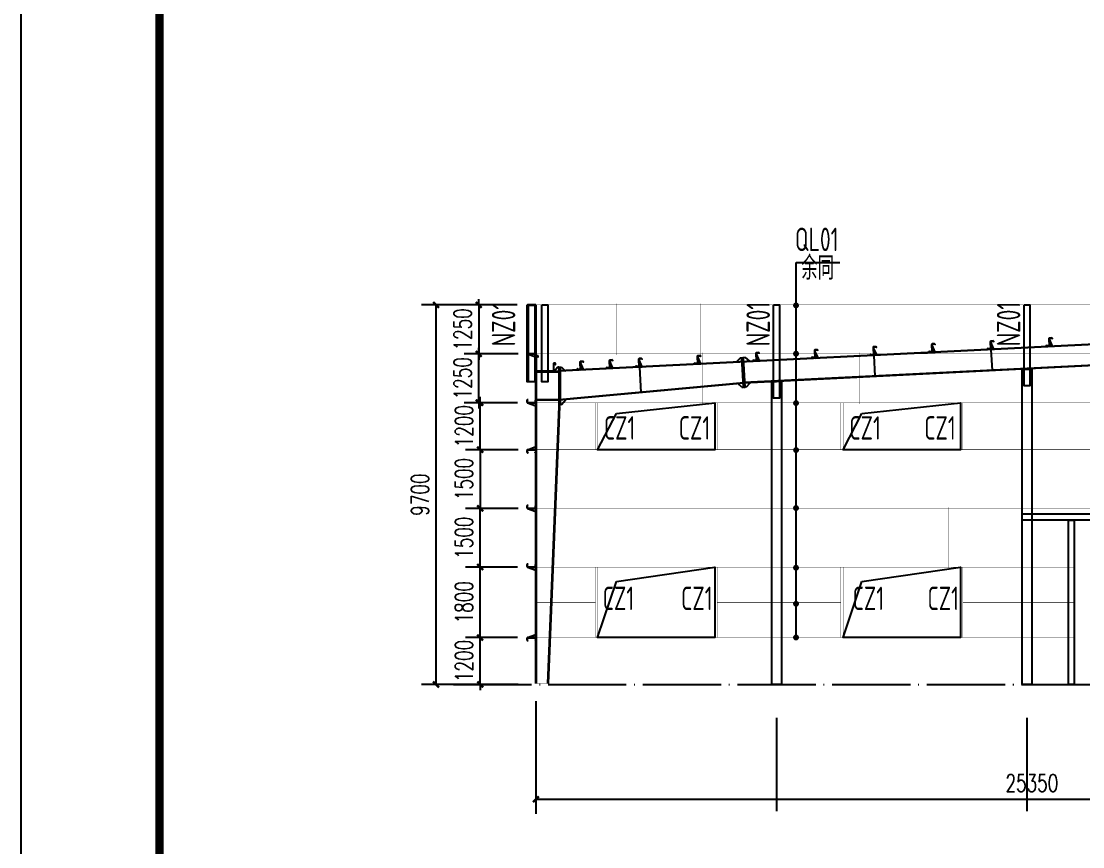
# Model space of a CAD drawing. Extents: x 180850 to 1399066, y 48356 to 327880.
# Drawn here: x 1041333 to 1068465, y 178186 to 199284 of the extents above; entities that cross this region are included whole.
import ezdxf
from ezdxf.enums import TextEntityAlignment as Align

# ---------------------------------------------------------------- set-up
doc = ezdxf.new("R2010")
doc.units = 0
doc.header["$LTSCALE"] = 1000
doc.linetypes.add('DOTE', pattern=[2.42, 2, -0.2, 0.02, -0.2])
doc.layers.add('_0', color=7, linetype='Continuous', lineweight=25)
for name, color, linetype in [('AXIS', 3, 'Continuous'), ('DOTE', 1, 'Continuous'), ('GL', 150, 'Continuous'), ('GZ', 50, 'Continuous'), ('LT', 181, 'Continuous'), ('PUB_DIM', 3, 'Continuous'), ('PUB_TITLE', 4, 'Continuous'), ('PZ', 202, 'Continuous'), ('TEXT', 7, 'Continuous'), ('THIN', 7, 'Continuous'), ('天沟', 2, 'Continuous')]:
    doc.layers.add(name, color=color, linetype=linetype)
doc.styles.add('_TCH_DIM_T3', font='SIMPLEX', dxfattribs={"width": 0.705882, "bigfont": 'GBCBIG'})
doc.styles.add('TSSD_Dimension', font='Tssdeng.shx', dxfattribs={"width": 0.8, "bigfont": 'hztxt.shx'})
doc.styles.add('TSSD_Label', font='tssdeng.shx', dxfattribs={"width": 0.7, "bigfont": 'hztxt.shx'})
doc.styles.add('TSSD_Norm', font='tssdeng.shx', dxfattribs={"bigfont": 'hztxt.shx'})
doc.dimstyles.new('_TCH_ARCH&&150', dxfattribs={"dimtxt": 446.25, "dimasz": 150, "dimexe": 375, "dimexo": 450, "dimgap": 189.375, "dimtad": 1, "dimdec": 0, "dimzin": 0, "dimdsep": 46, "dimtxsty": '_TCH_DIM_T3', "dimblk": 'ARCHTICK', "dimcen": 0.09, "dimclrd": 3, "dimclre": 3, "dimclrt": 7, "dimazin": 2, "dimtfac": 1, "dimtdec": 0, "dimtix": 1, "dimtmove": 2, "dimatfit": 3, "dimfxl": 1, "dimtolj": 1, "dimtzin": 0, "dimarcsym": 0})

# ---------------------------------------------------------------- blocks, each defined once
blk = doc.blocks.new('_ArchTick')
at = {"color": 0, "linetype": 'ByBlock', "const_width": 0.4}
blk.add_lwpolyline([(-0.5, -0.5), (0.5, 0.5)], dxfattribs=at)
blk = doc.blocks.new('*D512')
at = {"layer": 'Defpoints', "color": 0, "transparency": 16777216}
for p in [(1053062, 183534), (1054470, 183534), (1054465, 182334)]:
    blk.add_point(p, dxfattribs=at)
at = {"layer": 'PUB_DIM', "color": 3, "lineweight": -2, "transparency": 16777216}
for p, q in [((1053062, 183534), (1053062, 183684)), ((1054020, 183534), (1052687, 183534)), ((1053062, 182334), (1053062, 183534)), ((1054015, 182334), (1052687, 182334)), ((1053062, 182334), (1053062, 182184))]:
    blk.add_line(p, q, dxfattribs=at)
at = {"layer": 'PUB_DIM', "color": 3, "lineweight": -2, "transparency": 16777216, "xscale": 150, "yscale": 150, "zscale": 150}
for p, rotation in [((1053062, 183534), 270), ((1053062, 182334), 90)]:
    blk.add_blockref('_ArchTick', p, dxfattribs=dict(at, rotation=rotation))
at = {"layer": 'PUB_DIM', "color": 7, "transparency": 16777216, "insert": (1052649, 182934), "char_height": 446.2, "attachment_point": 5, "rotation": 90, "style": '_TCH_DIM_T3'}
blk.add_mtext('\\A1;1200', dxfattribs=at)
blk = doc.blocks.new('*D513')
at = {"layer": 'Defpoints', "color": 0, "transparency": 16777216}
for p in [(1053062, 185334), (1054470, 185334), (1054470, 183534)]:
    blk.add_point(p, dxfattribs=at)
at = {"layer": 'PUB_DIM', "color": 3, "lineweight": -2, "transparency": 16777216}
for p, q in [((1054020, 185334), (1052687, 185334)), ((1053062, 183534), (1053062, 185334)), ((1054020, 183534), (1052687, 183534))]:
    blk.add_line(p, q, dxfattribs=at)
at = {"layer": 'PUB_DIM', "color": 3, "lineweight": -2, "transparency": 16777216, "xscale": 150, "yscale": 150, "zscale": 150}
for p, rotation in [((1053062, 185334), 90), ((1053062, 183534), 270)]:
    blk.add_blockref('_ArchTick', p, dxfattribs=dict(at, rotation=rotation))
at = {"layer": 'PUB_DIM', "color": 7, "transparency": 16777216, "insert": (1052649, 184434), "char_height": 446.2, "attachment_point": 5, "rotation": 90, "style": '_TCH_DIM_T3'}
blk.add_mtext('\\A1;1800', dxfattribs=at)
blk = doc.blocks.new('*D514')
at = {"layer": 'AXIS', "color": 3, "lineweight": -2, "transparency": 16777216}
for p, q in [((1054036, 186834), (1052687, 186834)), ((1053062, 185334), (1053062, 186834)), ((1054020, 185334), (1052687, 185334))]:
    blk.add_line(p, q, dxfattribs=at)
at = {"layer": 'Defpoints', "color": 0, "transparency": 16777216}
for p in [(1053062, 186834), (1054486, 186834), (1054470, 185334)]:
    blk.add_point(p, dxfattribs=at)
at = {"layer": 'AXIS', "color": 3, "lineweight": -2, "transparency": 16777216, "xscale": 150, "yscale": 150, "zscale": 150}
for p, rotation in [((1053062, 186834), 90), ((1053062, 185334), 270)]:
    blk.add_blockref('_ArchTick', p, dxfattribs=dict(at, rotation=rotation))
at = {"layer": 'AXIS', "color": 7, "transparency": 16777216, "insert": (1052649, 186084), "char_height": 446.2, "attachment_point": 5, "rotation": 90, "style": '_TCH_DIM_T3'}
blk.add_mtext('\\A1;1500', dxfattribs=at)
blk = doc.blocks.new('*D515')
at = {"layer": 'Defpoints', "color": 0, "transparency": 16777216}
for p in [(1053062, 189534), (1054470, 189534), (1054486, 188334)]:
    blk.add_point(p, dxfattribs=at)
at = {"layer": 'PUB_DIM', "color": 3, "lineweight": -2, "transparency": 16777216}
for p, q in [((1053062, 189534), (1053062, 189684)), ((1054020, 189534), (1052687, 189534)), ((1053062, 188334), (1053062, 189534)), ((1054036, 188334), (1052687, 188334)), ((1053062, 188334), (1053062, 188184))]:
    blk.add_line(p, q, dxfattribs=at)
at = {"layer": 'PUB_DIM', "color": 3, "lineweight": -2, "transparency": 16777216, "xscale": 150, "yscale": 150, "zscale": 150}
for p, rotation in [((1053062, 189534), 270), ((1053062, 188334), 90)]:
    blk.add_blockref('_ArchTick', p, dxfattribs=dict(at, rotation=rotation))
at = {"layer": 'PUB_DIM', "color": 7, "transparency": 16777216, "insert": (1052649, 188934), "char_height": 446.2, "attachment_point": 5, "rotation": 90, "style": '_TCH_DIM_T3'}
blk.add_mtext('\\A1;1200', dxfattribs=at)
blk = doc.blocks.new('*D516')
at = {"layer": 'Defpoints', "color": 0, "transparency": 16777216}
for p in [(1053028, 190784), (1054488, 190784, -4), (1054470, 189534)]:
    blk.add_point(p, dxfattribs=at)
at = {"layer": 'PUB_DIM', "color": 3, "lineweight": -2, "transparency": 16777216}
for p, q in [((1054038, 190784), (1052653, 190784)), ((1053028, 190784), (1053028, 190934)), ((1053028, 189534), (1053028, 190784)), ((1054020, 189534), (1052653, 189534)), ((1053028, 189534), (1053028, 189384))]:
    blk.add_line(p, q, dxfattribs=at)
at = {"layer": 'PUB_DIM', "color": 3, "lineweight": -2, "transparency": 16777216, "xscale": 150, "yscale": 150, "zscale": 150}
for p, rotation in [((1053028, 190784), 270), ((1053028, 189534), 90)]:
    blk.add_blockref('_ArchTick', p, dxfattribs=dict(at, rotation=rotation))
at = {"layer": 'PUB_DIM', "color": 7, "transparency": 16777216, "insert": (1052616, 190159), "char_height": 446.2, "attachment_point": 5, "rotation": 90, "style": '_TCH_DIM_T3'}
blk.add_mtext('\\A1;1250', dxfattribs=at)
blk = doc.blocks.new('*D517')
at = {"layer": 'AXIS', "color": 3, "lineweight": -2, "transparency": 16777216}
for p, q in [((1054008, 192034), (1051561, 192034)), ((1051936, 182334), (1051936, 192034)), ((1054036, 182334), (1051561, 182334))]:
    blk.add_line(p, q, dxfattribs=at)
at = {"layer": 'Defpoints', "color": 0, "transparency": 16777216}
for p in [(1051936, 192034), (1054458, 192034, 0), (1054486, 182334)]:
    blk.add_point(p, dxfattribs=at)
at = {"layer": 'AXIS', "color": 3, "lineweight": -2, "transparency": 16777216, "xscale": 150, "yscale": 150, "zscale": 150}
for p, rotation in [((1051936, 192034), 90), ((1051936, 182334), 270)]:
    blk.add_blockref('_ArchTick', p, dxfattribs=dict(at, rotation=rotation))
at = {"layer": 'AXIS', "color": 7, "transparency": 16777216, "insert": (1051524, 187184), "char_height": 446.2, "attachment_point": 5, "rotation": 90, "style": '_TCH_DIM_T3'}
blk.add_mtext('\\A1;9700', dxfattribs=at)
blk = doc.blocks.new('*D511')
at = {"layer": 'Defpoints', "color": 0, "transparency": 16777216}
for p in [(1054470, 188334), (1053062, 186834), (1054486, 186834)]:
    blk.add_point(p, dxfattribs=at)
at = {"layer": 'PUB_DIM', "color": 3, "lineweight": -2, "transparency": 16777216}
for p, q in [((1054020, 188334), (1052687, 188334)), ((1053062, 188334), (1053062, 186834)), ((1054036, 186834), (1052687, 186834))]:
    blk.add_line(p, q, dxfattribs=at)
at = {"layer": 'PUB_DIM', "color": 3, "lineweight": -2, "transparency": 16777216, "xscale": 150, "yscale": 150, "zscale": 150}
for p, rotation in [((1053062, 188334), 90), ((1053062, 186834), 270)]:
    blk.add_blockref('_ArchTick', p, dxfattribs=dict(at, rotation=rotation))
at = {"layer": 'PUB_DIM', "color": 7, "transparency": 16777216, "insert": (1052649, 187584), "char_height": 446.2, "attachment_point": 5, "rotation": 90, "style": '_TCH_DIM_T3'}
blk.add_mtext('\\A1;1500', dxfattribs=at)
blk = doc.blocks.new('*D518')
at = {"layer": 'Defpoints', "color": 0, "transparency": 16777216}
for p in [(1054458, 192034, -4), (1053028, 190784), (1054488, 190784, -4)]:
    blk.add_point(p, dxfattribs=at)
at = {"layer": 'PUB_DIM', "color": 3, "lineweight": -2, "transparency": 16777216}
for p, q in [((1053028, 192034), (1053028, 192184)), ((1054008, 192034), (1052653, 192034)), ((1053028, 192034), (1053028, 190784)), ((1054038, 190784), (1052653, 190784)), ((1053028, 190784), (1053028, 190634))]:
    blk.add_line(p, q, dxfattribs=at)
at = {"layer": 'PUB_DIM', "color": 3, "lineweight": -2, "transparency": 16777216, "xscale": 150, "yscale": 150, "zscale": 150}
for p, rotation in [((1053028, 192034), 270), ((1053028, 190784), 90)]:
    blk.add_blockref('_ArchTick', p, dxfattribs=dict(at, rotation=rotation))
at = {"layer": 'PUB_DIM', "color": 7, "transparency": 16777216, "insert": (1052616, 191409), "char_height": 446.2, "attachment_point": 5, "rotation": 90, "style": '_TCH_DIM_T3'}
blk.add_mtext('\\A1;1250', dxfattribs=at)
blk = doc.blocks.new('*D1331')
at = {"color": 3, "lineweight": -2, "transparency": 16777216}
for p, q in [((2111, 4973), (2111, 2090)), ((27461, 4948), (27461, 2090)), ((2111, 2465), (27461, 2465))]:
    blk.add_line(p, q, dxfattribs=at)
at = {"layer": 'Defpoints', "color": 0, "transparency": 16777216}
for p in [(2111, 5423), (27461, 5398, -1), (27461, 2465)]:
    blk.add_point(p, dxfattribs=at)
at = {"color": 3, "lineweight": -2, "transparency": 16777216, "xscale": 150, "yscale": 150, "zscale": 150, "rotation": 180}
blk.add_blockref('_ArchTick', (2111, 2465), dxfattribs=at)
at = {"color": 3, "lineweight": -2, "transparency": 16777216, "xscale": 150, "yscale": 150, "zscale": 150}
blk.add_blockref('_ArchTick', (27461, 2465), dxfattribs=at)
at = {"color": 7, "transparency": 16777216, "insert": (14786, 2877), "char_height": 446.2, "attachment_point": 5, "style": '_TCH_DIM_T3'}
blk.add_mtext('\\A1;25350', dxfattribs=at)
blk = doc.blocks.new('A$C3A585300')
at = {"layer": 'LT', "color": 1, "linetype": 'Continuous'}
for p, q in [((98, 153, -5), (58, 151, -5)), ((98, 153, -5), (58, 151, -5)), ((103, 62, -5), (63, 60, -5)), ((103, 62, -5), (63, 60, -5))]:
    blk.add_line(p, q, dxfattribs=at)
at = {"layer": 'LT', "elevation": -5}
blk.add_lwpolyline([(76, 197, -0.414214), (85, 207), (141, 210), (155, 197), (157, 199), (142, 213), (82, 210, 0.414214), (72, 200), (81, 23, -0.414214), (72, 12), (16, 10), (2, 22), (0, 20), (15, 6), (75, 9, 0.414214), (84, 20), (76, 197)], format="xyb", dxfattribs=at)
at = {"layer": 'LT', "elevation": -1}
for points in [[(76, 192), (82, 192), (91, 0), (85, 0)], [(82, 182), (91, 0), (161, 4)]]:
    blk.add_lwpolyline(points, close=True, dxfattribs=at)
at = {"layer": 'LT', "color": 1, "linetype": 'Continuous'}
for points in [[(75, 140, -5), (74, 164, -5), (84, 140, -5), (83, 165, -5)], [(75, 140, -5), (74, 164, -5), (84, 140, -5), (83, 165, -5)], [(79, 73, -5), (80, 48, -5), (88, 73, -5), (89, 49, -5)], [(79, 73, -5), (80, 48, -5), (88, 73, -5), (89, 49, -5)]]:
    blk.add_solid(points, dxfattribs=at)
blk = doc.blocks.new('A$C5C4D7DB2')
at = {"color": 8}
for p, q in [((13739.9, 13952.9, -0.9), (13766.2, 13427.5, -0.7)), ((7428.2, 13098.6, -0.9), (7400.8, 13647.9, -0.9)), ((10743.4, 13803, -0.9), (10769.7, 13277.7, -0.3)), ((4752.3, 13503.5, -0.9), (4793.2, 12863, -0.9))]:
    blk.add_line(p, q, dxfattribs=at)
at = {"layer": 'AXIS'}
for p, q in [((2110.5, 4547.9), (2110.5, 2160)), ((8260.5, 4547.9, -0.9), (8260.5, 2160, -0.9)), ((14660.5, 4547.9, -0.9), (14660.5, 2160, -0.9))]:
    blk.add_line(p, q, dxfattribs=at)
at = {"layer": 'DOTE', "linetype": 'DOTE'}
blk.add_line((0, 5397.9, -0.9), (54273.6, 5397.9, -0.9), dxfattribs=at)
at = {"layer": 'GL', "color": 8}
for p, q in [((27460.5, 14638.9, -0.9), (2703.9, 13401.1, -0.9)), ((27460.5, 14650.9, -0.9), (2704.1, 13413.1, -0.9)), ((20487.4, 13763.6, -1.5), (7427.6, 13110.6, 0.1)), ((20488, 13751.6, -1.5), (7428.2, 13098.6, 0.1)), ((7426.7, 13110.5, -0.9), (2706.5, 12672, -4.9)), ((7426.7, 13110.5, -0.9), (2706.5, 12672, -4.9)), ((7428.2, 13098.6, -0.9), (2706.5, 12659.9, -4.9)), ((7428.2, 13098.6, -0.9), (2706.5, 12659.9, -4.9))]:
    blk.add_line(p, q, dxfattribs=at)
at = {"layer": 'GZ', "color": 8}
for p, q in [((2110.5, 5422.9, -0.9), (2110.5, 13383.9, -5)), ((2124.5, 5422.9, -0.9), (2124.5, 13383.9, -5)), ((2696.5, 12673.2, -12.8), (2124.5, 12673.2, -8.8)), ((2696.5, 12673.2, -12.8), (2124.5, 12673.2, -8.8)), ((2696.5, 12659.2, -12.8), (2124.5, 12659.2, -8.8)), ((2696.5, 12659.2, -12.8), (2124.5, 12659.2, -8.8)), ((2696.5, 12499.2, -8.9), (2407.1, 5422.9, -0.9)), ((2710.5, 12499.2, -8.9), (2421.1, 5422.9, -0.9))]:
    blk.add_line(p, q, dxfattribs=at)
at = {"layer": 'GZ'}
for points, elevation in [([(2109.3, 13131.2), (1885.7, 13131.2), (1885.7, 15094.2), (2109.3, 15094.2)], -4.9), ([(2079.3, 13131.2), (1915.7, 13131.2), (1915.7, 15094.2), (2079.3, 15094.2)], -4.9), ([(2260.1, 15097.6), (2410.1, 15097.6), (2410.1, 13130.9), (2260.1, 13130.9)], -0.9), ([(8185.5, 15097.6), (8335.5, 15097.6), (8335.5, 12713.2), (8185.5, 12713.2)], -0.9), ([(14585.5, 15097.6), (14735.5, 15097.6), (14735.5, 13026.7), (14585.5, 13026.7)], -0.9), ([(2110.5, 13383.9), (2696.5, 13383.9), (2696.5, 13397.9), (2110.5, 13397.9)], -6.9), ([(14535.5, 5397.9), (14535.6, 13447.5), (14785.5, 13459.4), (14785.5, 5397.9)], -0.9), ([(8135.5, 5397.9), (8135.6, 13134), (8385.5, 13145.9), (8385.5, 5397.9)], -0.9)]:
    blk.add_lwpolyline(points, close=True, dxfattribs=dict(at, elevation=elevation))
at = {"layer": 'LT'}
for p, q in [((1885.5, 15083, -4.9), (1885.5, 15030.5, -4.9)), ((1888.9, 15033.8, -4.9), (1888.9, 15079.6, -4.9)), ((2110.5, 15097.6, -4.9), (1890.5, 15097.6, -4.9)), ((1890.5, 15097.6, -4.9), (1890.5, 15094.2, -4.9)), ((1890.5, 15094.2, -4.9), (2110.5, 15094.2, -4.9)), ((2094.3, 15094.2, -4.9), (1896.8, 15094.2, -4.9)), ((1896.8, 15019.2, -4.9), (1908, 15019.2, -4.9)), ((1900.2, 15090.8, -4.9), (2090.9, 15090.8, -4.9)), ((1908, 15022.6, -4.9), (1900.2, 15022.6, -4.9)), ((1908, 15019.2, -4.9), (1908, 15022.6, -4.9)), ((2083, 15022.6, -4.9), (2083, 15019.2, -4.9)), ((2090.9, 15022.6, -4.9), (2083, 15022.6, -4.9)), ((2083, 15019.2, -4.9), (2094.3, 15019.2, -4.9)), ((2102.2, 15079.6, -4.9), (2102.2, 15033.8, -4.9)), ((2105.5, 15030.5, -4.9), (2105.5, 15083, -4.9)), ((2110.5, 15094.2, -4.9), (2110.5, 15097.6, -4.9))]:
    blk.add_line(p, q, dxfattribs=at)
at = {"layer": 'LT', "color": 8, "linetype": 'Continuous'}
for p, q in [((13752.3, 14117.9, -4.9), (13712.4, 14116, -4.9)), ((13752.3, 14117.9, -4.9), (13712.4, 14116, -4.9)), ((15250.4, 14192.9, -4.9), (15210.6, 14190.9, -4.9)), ((15250.4, 14192.9, -4.9), (15210.6, 14190.9, -4.9)), ((13756.9, 14026.5, -4.9), (13717, 14024.5, -4.9)), ((13756.9, 14026.5, -4.9), (13717, 14024.5, -4.9)), ((15255, 14101.4, -4.9), (15215.1, 14099.5, -4.9)), ((15255, 14101.4, -4.9), (15215.1, 14099.5, -4.9)), ((1938.7, 6613.4, -4.9), (1938.7, 6575, -4.9)), ((2049.1, 6613.4, -4.9), (2049.1, 6575, -4.9))]:
    blk.add_line(p, q, dxfattribs=at)
at = {"layer": 'LT', "color": 8}
for p, q in [((1884.3, 13860.9, -4.9), (1884.3, 13913.4, -4.9)), ((1887.7, 13910, -4.9), (1887.7, 13864.3, -4.9)), ((1889.3, 13846.3, -4.9), (1889.3, 13849.6, -4.9)), ((1889.3, 13849.6, -4.9), (2109.3, 13849.6, -4.9)), ((2109.3, 13846.3, -4.9), (1889.3, 13846.3, -4.9)), ((1889.3, 13846.3, -4.9), (2109.3, 13766.6, -4.9)), ((1895.6, 13924.6, -4.9), (1906.8, 13924.6, -4.9)), ((2093.1, 13849.6, -4.9), (1895.6, 13849.6, -4.9)), ((1906.8, 13921.3, -4.9), (1898.9, 13921.3, -4.9)), ((1898.9, 13853, -4.9), (2089.7, 13853, -4.9)), ((1906.8, 13924.6, -4.9), (1906.8, 13921.3, -4.9)), ((1937.5, 13827.1, -4.9), (1937.5, 13865.4, -4.9)), ((2047.9, 13827.1, -4.9), (2047.9, 13865.4, -4.9)), ((2081.8, 13921.3, -4.9), (2081.8, 13924.6, -4.9)), ((2081.8, 13924.6, -4.9), (2093.1, 13924.6, -4.9)), ((2089.7, 13921.3, -4.9), (2081.8, 13921.3, -4.9)), ((2100.9, 13864.3, -4.9), (2100.9, 13910, -4.9)), ((2104.3, 13913.4, -4.9), (2104.3, 13860.9, -4.9)), ((2109.3, 13849.6, -4.9), (2109.3, 13846.3, -4.9)), ((1885.5, 12609.2, -4.9), (1885.5, 12661.7, -4.9)), ((1888.9, 12658.3, -4.9), (1888.9, 12612.5, -4.9)), ((1890.5, 12594.5, -4.9), (1890.5, 12597.9, -4.9)), ((1890.5, 12597.9, -4.9), (2110.5, 12597.9, -4.9)), ((2110.5, 12594.5, -4.9), (1890.5, 12594.5, -4.9)), ((1890.5, 12594.5, -4.9), (2110.5, 12514.9, -4.9)), ((1896.8, 12672.9, -4.9), (1908, 12672.9, -4.9)), ((2094.3, 12597.9, -4.9), (1896.8, 12597.9, -4.9)), ((1908, 12669.5, -4.9), (1900.2, 12669.5, -4.9)), ((1900.2, 12601.3, -4.9), (2090.9, 12601.3, -4.9)), ((1908, 12672.9, -4.9), (1908, 12669.5, -4.9)), ((1938.7, 12579.1, -4.9), (1938.7, 12617.4, -4.9)), ((2049.1, 12578.7, -4.9), (2049.1, 12617.1, -4.9)), ((2083, 12669.5, -4.9), (2083, 12672.9, -4.9)), ((2083, 12672.9, -4.9), (2094.3, 12672.9, -4.9)), ((2090.9, 12669.5, -4.9), (2083, 12669.5, -4.9)), ((2102.2, 12612.5, -4.9), (2102.2, 12658.3, -4.9)), ((2105.5, 12661.7, -4.9), (2105.5, 12609.2, -4.9)), ((2110.5, 12597.9, -4.9), (2110.5, 12594.5, -4.9)), ((1890.5, 11397.9, -4.9), (2110.5, 11477.5, -4.9)), ((2110.5, 11397.9, -4.9), (1890.5, 11397.9, -4.9)), ((1890.5, 11397.9, -4.9), (1890.5, 11394.5, -4.9)), ((1938.7, 11417.1, -4.9), (1938.7, 11378.7, -4.9)), ((2049.1, 11417.1, -4.9), (2049.1, 11378.7, -4.9)), ((2110.5, 11394.5, -4.9), (2110.5, 11397.9, -4.9)), ((1885.5, 11383.3, -4.9), (1885.5, 11330.8, -4.9)), ((1888.9, 11334.2, -4.9), (1888.9, 11379.9, -4.9)), ((1890.5, 11394.5, -4.9), (2110.5, 11394.5, -4.9)), ((2094.3, 11394.5, -4.9), (1896.8, 11394.5, -4.9)), ((1896.8, 11319.5, -4.9), (1908, 11319.5, -4.9)), ((1900.2, 11391.2, -4.9), (2090.9, 11391.2, -4.9)), ((1908, 11322.9, -4.9), (1900.2, 11322.9, -4.9)), ((1908, 11319.5, -4.9), (1908, 11322.9, -4.9)), ((2083, 11322.9, -4.9), (2083, 11319.5, -4.9)), ((2090.9, 11322.9, -4.9), (2083, 11322.9, -4.9)), ((2083, 11319.5, -4.9), (2094.3, 11319.5, -4.9)), ((2102.2, 11379.9, -4.9), (2102.2, 11334.2, -4.9)), ((2105.5, 11330.8, -4.9), (2105.5, 11383.3, -4.9)), ((1885.5, 9909.2, -4.9), (1885.5, 9961.7, -4.9)), ((1888.9, 9958.3, -4.9), (1888.9, 9912.5, -4.9)), ((1890.5, 9894.5, -4.9), (1890.5, 9897.9, -4.9)), ((1890.5, 9897.9, -4.9), (2110.5, 9897.9, -4.9)), ((2110.5, 9894.5, -4.9), (1890.5, 9894.5, -4.9)), ((1890.5, 9894.5, -4.9), (2110.5, 9814.9, -4.9)), ((1896.8, 9972.9, -4.9), (1908, 9972.9, -4.9)), ((2094.3, 9897.9, -4.9), (1896.8, 9897.9, -4.9)), ((1908, 9969.5, -4.9), (1900.2, 9969.5, -4.9)), ((1900.2, 9901.3, -4.9), (2090.9, 9901.3, -4.9)), ((1908, 9972.9, -4.9), (1908, 9969.5, -4.9)), ((1938.7, 9875.4, -4.9), (1938.7, 9913.7, -4.9)), ((2049.1, 9875.4, -4.9), (2049.1, 9913.7, -4.9)), ((2083, 9969.5, -4.9), (2083, 9972.9, -4.9)), ((2083, 9972.9, -4.9), (2094.3, 9972.9, -4.9)), ((2090.9, 9969.5, -4.9), (2083, 9969.5, -4.9)), ((2102.2, 9912.5, -4.9), (2102.2, 9958.3, -4.9)), ((2105.5, 9961.7, -4.9), (2105.5, 9909.2, -4.9)), ((2110.5, 9897.9, -4.9), (2110.5, 9894.5, -4.9)), ((1885.5, 8409.2, -4.9), (1885.5, 8461.7, -4.9)), ((1888.9, 8458.3, -4.9), (1888.9, 8412.5, -4.9)), ((1896.8, 8472.9, -4.9), (1908, 8472.9, -4.9)), ((1908, 8469.5, -4.9), (1900.2, 8469.5, -4.9)), ((1908, 8472.9, -4.9), (1908, 8469.5, -4.9)), ((1938.7, 8379.1, -4.9), (1938.7, 8417.4, -4.9)), ((2049.1, 8379.1, -4.9), (2049.1, 8417.4, -4.9)), ((2083, 8469.5, -4.9), (2083, 8472.9, -4.9)), ((2083, 8472.9, -4.9), (2094.3, 8472.9, -4.9)), ((2090.9, 8469.5, -4.9), (2083, 8469.5, -4.9)), ((2102.2, 8412.5, -4.9), (2102.2, 8458.3, -4.9)), ((2105.5, 8461.7, -4.9), (2105.5, 8409.2, -4.9)), ((1890.5, 8394.5, -4.9), (1890.5, 8397.9, -4.9)), ((1890.5, 8397.9, -4.9), (2110.5, 8397.9, -4.9)), ((2110.5, 8394.5, -4.9), (1890.5, 8394.5, -4.9)), ((1890.5, 8394.5, -4.9), (2110.5, 8314.9, -4.9)), ((2094.3, 8397.9, -4.9), (1896.8, 8397.9, -4.9)), ((1900.2, 8401.3, -4.9), (2090.9, 8401.3, -4.9)), ((2110.5, 8397.9, -4.9), (2110.5, 8394.5, -4.9)), ((1885.5, 6583.3, -4.9), (1885.5, 6530.8, -4.9)), ((1888.9, 6534.2, -4.9), (1888.9, 6579.9, -4.9)), ((1890.5, 6597.9, -4.9), (2110.5, 6677.5, -4.9)), ((2110.5, 6597.9, -4.9), (1890.5, 6597.9, -4.9)), ((1890.5, 6597.9, -4.9), (1890.5, 6594.5, -4.9)), ((1890.5, 6594.5, -4.9), (2110.5, 6594.5, -4.9)), ((2094.3, 6594.5, -4.9), (1896.8, 6594.5, -4.9)), ((1896.8, 6519.5, -4.9), (1908, 6519.5, -4.9)), ((1900.2, 6591.2, -4.9), (2090.9, 6591.2, -4.9)), ((1908, 6522.9, -4.9), (1900.2, 6522.9, -4.9)), ((1908, 6519.5, -4.9), (1908, 6522.9, -4.9)), ((2083, 6522.9, -4.9), (2083, 6519.5, -4.9)), ((2090.9, 6522.9, -4.9), (2083, 6522.9, -4.9)), ((2083, 6519.5, -4.9), (2094.3, 6519.5, -4.9)), ((2102.2, 6579.9, -4.9), (2102.2, 6534.2, -4.9)), ((2105.5, 6530.8, -4.9), (2105.5, 6583.3, -4.9)), ((2110.5, 6594.5, -4.9), (2110.5, 6597.9, -4.9))]:
    blk.add_line(p, q, dxfattribs=at)
at = {"layer": 'LT', "color": 8, "elevation": -4.9}
for points in [[(13730, 14161.6, -0.4142136), (13739.5, 14172.1), (13795.2, 14174.9), (13809.3, 14162.1), (13811.3, 14164.3), (13796.3, 14178), (13736.3, 14175, 0.4142136), (13726.8, 14164.5), (13735.7, 13987.7, -0.4142136), (13726.2, 13977.2), (13670.5, 13974.4), (13656.4, 13987.2), (13654.4, 13985), (13669.4, 13971.4), (13729.3, 13974.4, 0.4142136), (13738.8, 13984.8), (13730, 14161.6)], [(15228.1, 14236.5, -0.4142136), (15237.6, 14247), (15293.3, 14249.8), (15307.4, 14237), (15309.4, 14239.3), (15294.4, 14252.9), (15234.5, 14249.9, 0.4142136), (15225, 14239.4), (15233.8, 14062.6, -0.4142136), (15224.3, 14052.1), (15168.6, 14049.3), (15154.5, 14062.1), (15152.5, 14059.9), (15167.5, 14046.3), (15227.5, 14049.3, 0.4142136), (15237, 14059.8), (15228.1, 14236.5)]]:
    blk.add_lwpolyline(points, format="xyb", dxfattribs=at)
at = {"layer": 'LT', "color": 8, "elevation": -0.9}
for points in [[(13730.2, 14156.6), (13736.2, 14156.9), (13745.8, 13965.2), (13739.8, 13964.9)], [(13736.7, 14146.9), (13745.8, 13965.2), (13815.7, 13968.7)], [(15228.4, 14231.5), (15234.4, 14231.8), (15243.9, 14040.1), (15238, 14039.8)], [(15234.9, 14221.8), (15243.9, 14040.1), (15313.8, 14043.6)]]:
    blk.add_lwpolyline(points, close=True, dxfattribs=at)
at = {"layer": 'LT'}
for centre, start, end in [((1896.8, 15083, -4.9), 90.00004, 180.00004), ((1896.8, 15030.5, -4.9), 180.00004, 270.00004), ((1900.2, 15079.6, -4.9), 90.00004, 180.00004), ((1900.2, 15033.8, -4.9), 180.00004, 270.00004), ((2090.9, 15079.6, -4.9), 0.00004, 90.00004), ((2090.9, 15033.8, -4.9), 270.00004, 0.00004), ((2094.3, 15083, -4.9), 0.00004, 90.00004), ((2094.3, 15030.5, -4.9), 270.00004, 0.00004)]:
    blk.add_arc(centre, 11.3, start, end, dxfattribs=at)
at = {"layer": 'LT', "color": 8}
for centre, start, end in [((1895.6, 13913.4, -4.9), 90, 180), ((1895.6, 13860.9, -4.9), 180, 270), ((1898.9, 13910, -4.9), 90, 180), ((1898.9, 13864.3, -4.9), 180, 270), ((2089.7, 13910, -4.9), 0, 90), ((2089.7, 13864.3, -4.9), 270, 0), ((2093.1, 13913.4, -4.9), 0, 90), ((2093.1, 13860.9, -4.9), 270, 0), ((1896.8, 12661.7, -4.9), 90, 180), ((1896.8, 12609.2, -4.9), 180, 270), ((1900.2, 12658.3, -4.9), 90, 180), ((1900.2, 12612.5, -4.9), 180, 270), ((2090.9, 12658.3, -4.9), 360, 90), ((2090.9, 12612.5, -4.9), 270, 360), ((2094.3, 12661.7, -4.9), 360, 90), ((2094.3, 12609.2, -4.9), 270, 360), ((1896.8, 11383.3, -4.9), 90, 180), ((1896.8, 11330.8, -4.9), 180, 270), ((1900.2, 11379.9, -4.9), 90, 180), ((1900.2, 11334.2, -4.9), 180, 270), ((2090.9, 11379.9, -4.9), 0, 90), ((2090.9, 11334.2, -4.9), 270, 0), ((2094.3, 11383.3, -4.9), 0, 90), ((2094.3, 11330.8, -4.9), 270, 0), ((1896.8, 9961.7, -4.9), 90, 180), ((1896.8, 9909.2, -4.9), 180, 270), ((1900.2, 9958.3, -4.9), 90, 180), ((1900.2, 9912.5, -4.9), 180, 270), ((2090.9, 9958.3, -4.9), 0, 90), ((2090.9, 9912.5, -4.9), 270, 0), ((2094.3, 9961.7, -4.9), 0, 90), ((2094.3, 9909.2, -4.9), 270, 0), ((1896.8, 8461.7, -4.9), 90, 180), ((1900.2, 8458.3, -4.9), 90, 180), ((1900.2, 8412.5, -4.9), 180, 270), ((2090.9, 8458.3, -4.9), 360, 90), ((2090.9, 8412.5, -4.9), 270, 360), ((2094.3, 8461.7, -4.9), 360, 90), ((1896.8, 8409.2, -4.9), 180, 270), ((2094.3, 8409.2, -4.9), 270, 360), ((1896.8, 6583.3, -4.9), 90, 180), ((1896.8, 6530.8, -4.9), 180, 270), ((1900.2, 6579.9, -4.9), 90, 180), ((1900.2, 6534.2, -4.9), 180, 270), ((2090.9, 6579.9, -4.9), 0, 90), ((2090.9, 6534.2, -4.9), 270, 0), ((2094.3, 6583.3, -4.9), 0, 90), ((2094.3, 6530.8, -4.9), 270, 0)]:
    blk.add_arc(centre, 11.3, start, end, dxfattribs=at)
at = {"layer": 'LT', "color": 8, "linetype": 'Continuous'}
for points in [[(13729.8, 14104.6, -4.9), (13728.6, 14129, -4.9), (13738.8, 14105, -4.9), (13737.6, 14129.5, -4.9)], [(13729.8, 14104.6, -4.9), (13728.6, 14129, -4.9), (13738.8, 14105, -4.9), (13737.6, 14129.5, -4.9)], [(15228, 14179.5, -4.9), (15226.7, 14203.9, -4.9), (15237, 14179.9, -4.9), (15235.7, 14204.4, -4.9)], [(15228, 14179.5, -4.9), (15226.7, 14203.9, -4.9), (15237, 14179.9, -4.9), (15235.7, 14204.4, -4.9)], [(15231.3, 14112.5, -4.9), (15232.5, 14088.1, -4.9), (15240.3, 14113, -4.9), (15241.5, 14088.5, -4.9)], [(15231.3, 14112.5, -4.9), (15232.5, 14088.1, -4.9), (15240.3, 14113, -4.9), (15241.5, 14088.5, -4.9)], [(13733.2, 14037.6, -4.9), (13734.4, 14013.2, -4.9), (13742.2, 14038.1, -4.9), (13743.4, 14013.6, -4.9)], [(13733.2, 14037.6, -4.9), (13734.4, 14013.2, -4.9), (13742.2, 14038.1, -4.9), (13743.4, 14013.6, -4.9)], [(1950.9, 6591.2, -4.9), (1926.5, 6591.2, -4.9), (1950.9, 6597.9, -4.9), (1926.5, 6597.9, -4.9)], [(2061.4, 6591.2, -4.9), (2036.9, 6591.2, -4.9), (2061.4, 6597.9, -4.9), (2036.9, 6597.9, -4.9)]]:
    blk.add_solid(points, dxfattribs=at)
at = {"layer": 'LT', "color": 8}
for points in [[(1949.7, 13853, -4.9), (1925.2, 13853, -4.9), (1949.7, 13846.3, -4.9), (1925.2, 13846.3, -4.9)], [(2060.2, 13853, -4.9), (2035.7, 13853, -4.9), (2060.2, 13846.3, -4.9), (2035.7, 13846.3, -4.9)], [(1950.9, 12601.3, -4.9), (1926.5, 12601.3, -4.9), (1950.9, 12594.5, -4.9), (1926.5, 12594.5, -4.9)], [(2061.4, 12600.9, -4.9), (2036.9, 12600.9, -4.9), (2061.4, 12594.2, -4.9), (2036.9, 12594.2, -4.9)], [(1950.9, 11391.2, -4.9), (1926.5, 11391.2, -4.9), (1950.9, 11397.9, -4.9), (1926.5, 11397.9, -4.9)], [(2061.4, 11391.2, -4.9), (2036.9, 11391.2, -4.9), (2061.4, 11397.9, -4.9), (2036.9, 11397.9, -4.9)], [(1950.9, 9901.3, -4.9), (1926.5, 9901.3, -4.9), (1950.9, 9894.5, -4.9), (1926.5, 9894.5, -4.9)], [(2061.4, 9901.3, -4.9), (2036.9, 9901.3, -4.9), (2061.4, 9894.5, -4.9), (2036.9, 9894.5, -4.9)], [(1950.9, 8401.3, -4.9), (1926.5, 8401.3, -4.9), (1950.9, 8394.5, -4.9), (1926.5, 8394.5, -4.9)], [(2061.4, 8401.3, -4.9), (2036.9, 8401.3, -4.9), (2061.4, 8394.5, -4.9), (2036.9, 8394.5, -4.9)]]:
    blk.add_solid(points, dxfattribs=at)
at = {"layer": 'PZ', "color": 8}
for p, q in [((7335.8, 13744.8, -2.9), (7236.1, 13639.7, -4.9)), ((7335.8, 13744.8, -2.9), (7236.1, 13639.7, -4.9)), ((7335.8, 13744.8, -2.9), (7375.8, 13746.8, -2.9)), ((7335.8, 13744.8, -2.9), (7375.8, 13746.8, -2.9)), ((7455.7, 13750.8, -2.9), (7415.7, 13748.8, -2.9)), ((7455.7, 13750.8, -2.9), (7415.7, 13748.8, -2.9)), ((7455.7, 13750.8, -2.9), (7565.4, 13656.2, -4.9)), ((7455.7, 13750.8, -2.9), (7565.4, 13656.2, -4.9)), ((2666.5, 13507.9, -8.9), (2574.2, 13397.9, -8.9)), ((2696.5, 13507.9, -8.9), (2666.5, 13507.9, -8.9)), ((2696.5, 13507.9, -8.9), (2666.5, 13507.9, -8.9)), ((2696.5, 13507.9, -8.9), (2696.5, 12499.2, -8.9)), ((2696.5, 13507.9, -8.9), (2736.5, 13507.9, -8.9)), ((2716.5, 12549.2, -8.9), (2716.5, 13507.9, -8.9)), ((2736.5, 13507.9, -8.9), (2766.5, 13508.5, -8.9)), ((2736.5, 13507.9, -8.9), (2766.5, 13508.5, -8.9)), ((2736.5, 12549.2, -8.9), (2736.5, 13507.9, -8.9)), ((2766.5, 13508.5, -8.9), (2863, 13407.9, -8.9)), ((7373.3, 12995.7, -1.5), (7279.3, 13082.6, -1.5)), ((7373.3, 12995.7, -1.5), (7279.3, 13082.6, -1.5)), ((7493.1, 13001.7, -1.5), (7589.2, 13106.7, 0.1)), ((7493.1, 13001.7, -1.5), (7589.2, 13106.7, 0.1)), ((7373.3, 12995.7, -1.5), (7413.2, 12997.7, -1.5)), ((7373.3, 12995.7, -1.5), (7413.2, 12997.7, -1.5)), ((7493.1, 13001.7, -1.5), (7453.2, 12999.7, -1.5)), ((7493.1, 13001.7, -1.5), (7453.2, 12999.7, -1.5)), ((2696.5, 12499.2, -8.9), (2710.5, 12499.2, -12.8)), ((2710.5, 12499.2, -12.8), (2716.5, 12549.2, -8.9)), ((2716.5, 12549.2, -8.9), (2736.5, 12549.2, -8.9)), ((2716.5, 12549.2, -8.9), (2736.5, 12549.2, -8.9)), ((2736.5, 12549.2, -8.9), (2766.5, 12549.2, -8.9)), ((2766.5, 12549.2, -8.9), (2879.7, 12685.8, -8.9))]:
    blk.add_line(p, q, dxfattribs=at)
at = {"layer": 'PZ', "color": 8, "elevation": -0.9}
for points in [[(7433.2, 12998.7), (7413.2, 12997.7), (7375.8, 13746.8), (7395.8, 13747.8)], [(7433.2, 12998.7), (7413.2, 12997.7), (7375.8, 13746.8), (7395.8, 13747.8)], [(7433.2, 12998.7), (7453.2, 12999.7), (7415.7, 13748.8), (7395.8, 13747.8)], [(7433.2, 12998.7), (7453.2, 12999.7), (7415.7, 13748.8), (7395.8, 13747.8)]]:
    blk.add_lwpolyline(points, close=True, dxfattribs=at)
at = {"layer": 'PZ', "color": 8, "const_width": 2.25, "elevation": -0.9}
for points in [[(2267.5, 5597.9), (2253.5, 5597.9), (2253.5, 5422.9), (2267.5, 5422.9)], [(2085.5, 5397.9), (2435.5, 5397.9), (2435.5, 5422.9), (2085.5, 5422.9)]]:
    blk.add_lwpolyline(points, close=True, dxfattribs=at)
at = {"layer": '天沟', "color": 8, "linetype": 'ByBlock', "elevation": -6.9}
blk.add_lwpolyline([(2119.2, 13397.9), (2568.9, 13397.9), (2568.9, 13595.9, -0.4142136), (2573.9, 13600.9), (2598.5, 13600.9, -0.4141297), (2603.5, 13595.9), (2603.5, 13578), (2611, 13578), (2611, 13595.9, 0.4142136), (2598.5, 13608.4), (2574, 13608.4, 0.4142136), (2561.5, 13595.9), (2561.5, 13405.3), (2126.7, 13405.3), (2126.7, 13786.1, -0.4142136), (2131.7, 13791.1), (2156.5, 13791.1, -0.4142536), (2161.5, 13786.1), (2161.5, 13768.7), (2169, 13768.7), (2169, 13786, 0.4142136), (2156.5, 13798.5), (2131.7, 13798.5, 0.4142136), (2119.2, 13786), (2119.2, 13397.9)], format="xyb", dxfattribs=at)
at = {"color": 8}
for p in [(7661.9, 13665.2), (9160, 13740.2), (10658.1, 13815.1), (12156.2, 13890), (3167.5, 13440.5), (3916.5, 13478), (4665.6, 13515.4), (6163.7, 13590.3)]:
    blk.add_blockref('A$C3A585300', p, dxfattribs=at)
dim = blk.add_linear_dim(base=(27460.5, 2464.5), p1=(2110.5, 5422.9), p2=(27460.5, 5397.9, -0.9), dimstyle='_TCH_ARCH&&150')
dim.commit()
dim.dimension.update_dxf_attribs({"geometry": '*D1331', "text_midpoint": (14785.5, 2877)})

msp = doc.modelspace()

# ---------------------------------------------------------------- linework, layer by layer
at = {"layer": '_0', "color": 1, "const_width": 75, "elevation": -0.86}
for points in [[(1061098.6, 192020.64, 1), (1061173.6, 192020.64, 1)], [(1061098.6, 190787.2, 1), (1061173.6, 190787.2, 1)], [(1061098.6, 189523.53, 1), (1061173.6, 189523.53, 1)], [(1061100.42, 188323.53, 1), (1061175.42, 188323.53, 1)], [(1061098.6, 186840.75, 1), (1061173.6, 186840.75, 1)], [(1061098.6, 185316.17, 1), (1061173.6, 185316.17, 1)], [(1061098.6, 184394.54, 1), (1061173.6, 184394.54, 1)], [(1061098.6, 183533.95, 1), (1061173.6, 183533.95, 1)]]:
    msp.add_lwpolyline(points, format="xyb", close=True, dxfattribs=at)
at = {"layer": 'AXIS', "linetype": 'ByBlock'}
for p, q in [((1061136.1, 183474.89, -0.86), (1061136.1, 193120.55, -0.86)), ((1061136.1, 193120.55, -0.86), (1062253.14, 193120.55, -0.86))]:
    msp.add_line(p, q, dxfattribs=at)
at = {"layer": 'AXIS', "color": 6, "linetype": 'ByBlock'}
for p, q in [((1073564.27, 186683.91, -0.86), (1066914.57, 186683.91, -0.86)), ((1073564.27, 186533.91, -0.86), (1066914.57, 186533.91, -0.86))]:
    msp.add_line(p, q, dxfattribs=at)
at = {"layer": 'AXIS', "color": 3, "linetype": 'ByBlock', "const_width": 1}
for points, elevation in [([(1056539.55, 190753.94), (1056539.55, 190813.94), (1056539.55, 192003.58), (1056539.55, 192063.58)], -0.86), ([(1058694.55, 190753.94), (1058694.55, 190813.94), (1058694.55, 192003.58), (1058694.55, 192063.58)], -4.87), ([(1062814.55, 190753.94), (1062814.55, 190813.94), (1062814.55, 192003.58), (1062814.55, 192063.58)], -0.86), ([(1064969.55, 190753.94), (1064969.55, 190813.94), (1064969.55, 192003.58), (1064969.55, 192063.58)], -4.87), ([(1056474.55, 189504.03), (1056474.55, 189564.03), (1056474.55, 190753.94), (1056474.55, 190813.94)], -0.86), ([(1058754.55, 189504.03), (1058754.55, 189564.03), (1058754.55, 190753.94), (1058754.55, 190813.94)], -0.86), ([(1062749.55, 189504.03), (1062749.55, 189564.03), (1062749.55, 190753.94), (1062749.55, 190813.94)], -0.86), ([(1065029.55, 189504.03), (1065029.55, 189564.03), (1065029.55, 190753.94), (1065029.55, 190813.94)], -0.86), ([(1056529.55, 186803.95), (1056529.55, 186863.95), (1056529.55, 188303.95), (1056529.55, 188363.95)], -0.86), ([(1058689.55, 186803.95), (1058689.55, 186863.95), (1058689.55, 188303.95), (1058689.55, 188363.95)], -0.86), ([(1062804.55, 186803.95), (1062804.55, 186863.95), (1062804.55, 188303.95), (1062804.55, 188363.95)], -0.86), ([(1064964.55, 186803.95), (1064964.55, 186863.95), (1064964.55, 188303.95), (1064964.55, 188363.95)], -0.86), ([(1056469.55, 185304.03), (1056469.55, 185364.03), (1056469.55, 186804.03), (1056469.55, 186864.03)], -0.86), ([(1058749.55, 185304.03), (1058749.55, 185364.03), (1058749.55, 186804.03), (1058749.55, 186864.03)], -0.86), ([(1062744.55, 185304.03), (1062744.55, 185364.03), (1062744.55, 186804.03), (1062744.55, 186864.03)], -0.86), ([(1065024.55, 185304.03), (1065024.55, 185364.03), (1065024.55, 186804.03), (1065024.55, 186864.03)], -0.86)]:
    msp.add_lwpolyline(points, dxfattribs=dict(at, elevation=elevation))
at = {"layer": 'AXIS', "color": 6, "linetype": 'ByBlock', "elevation": -0.86}
msp.add_lwpolyline([(1068097.55, 186533.91), (1068247.55, 186533.91), (1068247.55, 182333.91), (1068097.55, 182333.91)], close=True, dxfattribs=at)
at = {"layer": 'GL'}
for points in [[(1056543.5, 189258.67), (1059064.55, 189533.95), (1059064.55, 188333.95), (1056064.55, 188333.95)], [(1056543.5, 184963.66), (1059064.55, 185330.57), (1059064.55, 183533.95), (1056064.55, 183533.95)]]:
    msp.add_lwpolyline(points, close=True, dxfattribs=at)
at = {"layer": 'GL', "elevation": -0.86}
for points in [[(1062818.5, 189258.67), (1065339.55, 189533.95), (1065339.55, 188333.95), (1062339.55, 188333.95)], [(1062818.5, 184963.66), (1065339.55, 185330.57), (1065339.55, 183533.95), (1062339.55, 183533.95)]]:
    msp.add_lwpolyline(points, close=True, dxfattribs=at)
at = {"layer": 'LT', "linetype": 'ByBlock', "const_width": 10}
for points, elevation in [([(1105414.55, 192033.58), (1054489.5, 192033.58)], -4.87), ([(1105413.37, 190783.94), (1054488.32, 190783.94)], -4.87), ([(1105414.55, 189533.95), (1054489.5, 189533.95)], -0.86), ([(1105414.55, 188333.95), (1054489.5, 188333.95)], -0.86), ([(1105414.55, 186833.95), (1054489.5, 186833.95)], -0.86), ([(1068247.55, 185334.03), (1054489.5, 185334.03)], -0.86), ([(1056007.59, 184432.26), (1054489.5, 184432.26)], -0.86), ([(1059121.51, 184432.26), (1062282.59, 184432.26)], -0.86), ([(1068247.55, 184432.26), (1065396.51, 184432.26)], -0.86), ([(1068247.55, 183533.95), (1054489.5, 183533.95)], -0.86)]:
    msp.add_lwpolyline(points, dxfattribs=dict(at, elevation=elevation))
for points in [[(1056007.59, 189533.95), (1056064.55, 189533.95), (1056064.55, 188333.95), (1056007.59, 188333.95)], [(1059121.51, 189533.95), (1059064.55, 189533.95), (1059064.55, 188333.95), (1059121.51, 188333.95)], [(1056007.59, 185330.57), (1056064.55, 185330.57), (1056064.55, 183533.95), (1056007.59, 183533.95)], [(1059121.51, 185330.57), (1059064.55, 185330.57), (1059064.55, 183533.95), (1059121.51, 183533.95)]]:
    msp.add_lwpolyline(points, close=True, dxfattribs=at)
at = {"layer": 'LT', "linetype": 'ByBlock', "const_width": 10, "elevation": -0.86}
for points in [[(1062282.59, 189533.95), (1062339.55, 189533.95), (1062339.55, 188333.95), (1062282.59, 188333.95)], [(1065396.51, 189533.95), (1065339.55, 189533.95), (1065339.55, 188333.95), (1065396.51, 188333.95)], [(1062282.59, 185330.57), (1062339.55, 185330.57), (1062339.55, 183533.95), (1062282.59, 183533.95)], [(1065396.51, 185330.57), (1065339.55, 185330.57), (1065339.55, 183533.95), (1065396.51, 183533.95)]]:
    msp.add_lwpolyline(points, close=True, dxfattribs=at)
at = {"layer": 'PUB_TITLE'}
msp.add_lwpolyline([(1041333.16, 220381.89), (1189933.16, 220381.89), (1189933.16, 136381.97), (1041333.16, 136381.97)], close=True, dxfattribs=at)
at = {"layer": 'PUB_TITLE', "const_width": 212.12}
msp.add_lwpolyline([(1044868.51, 137796.11), (1044868.51, 218967.75), (1188519.02, 218967.75), (1188519.02, 137796.11)], close=True, dxfattribs=at)

# ---------------------------------------------------------------- block references
msp.add_blockref('A$C5C4D7DB2', (1052379, 176936))

# ---------------------------------------------------------------- texts
at = {"layer": 'TEXT', "style": 'TSSD_Label', "width": 0.7}
msp.add_text('QL01', height=600, dxfattribs=at).set_placement((1062222.11, 193228.37, -0.86), align=Align.BOTTOM_RIGHT)
at = {"layer": 'TEXT', "style": 'TSSD_Norm', "width": 0.7}
for p in [(1053961.62, 190976.5, -0.86), (1060469.12, 190976.5, -0.86), (1066869.12, 190976.5, -0.86)]:
    msp.add_text('NZ01', height=600, rotation=90, dxfattribs=at).set_placement(p)
at = {"layer": 'TEXT', "style": 'TSSD_Label', "width": 0.7}
for p in [(1056224.54, 188589.85), (1058137.95, 188589.85), (1062499.54, 188589.85), (1064412.95, 188589.85), (1056195, 184234.41, 0.86), (1058198.5, 184234.41, 0.86), (1062583.26, 184234.41), (1064496.67, 184234.41)]:
    msp.add_text('CZ1', height=600, dxfattribs=at).set_placement(p)
at = {"layer": 'THIN', "style": 'TSSD_Dimension', "width": 0.7}
msp.add_text('余同', height=600, dxfattribs=at).set_placement((1062109.18, 192499.5, -0.86), align=Align.BOTTOM_RIGHT)

# ---------------------------------------------------------------- dimensions: what is measured, and where the dimension line sits
at = {"layer": 'AXIS'}
for base, p1, p2, picture, middle in [((1051936.38, 192033.58, -0.86), (1054485.96, 182333.95, -0.86), (1054458.5, 192033.58, -0.86), '*D517', (1051523.88, 187183.77, -0.86)), ((1053061.61, 186833.95, -0.86), (1054469.89, 185334.03, -0.86), (1054485.96, 186833.95, -0.86), '*D514', (1052649.11, 186083.99, -0.86))]:
    dim = msp.add_linear_dim(base=base, p1=p1, p2=p2, angle=90, dimstyle='_TCH_ARCH&&150', dxfattribs=at)
    dim.commit()
    dim.dimension.update_dxf_attribs({"geometry": picture, "text_midpoint": middle})
at = {"layer": 'PUB_DIM'}
for base, p1, p2, angle, picture, middle in [((1053028.32, 190783.94, -0.86), (1054458.32, 192033.58, -4.87), (1054488.32, 190783.94, -4.87), 270, '*D518', (1052615.82, 191408.76, -0.86)), ((1053028.32, 190783.94, -0.86), (1054469.89, 189533.95, -0.86), (1054488.32, 190783.94, -4.87), 90, '*D516', (1052615.82, 190158.94, -0.86)), ((1053061.61, 189533.95, -0.86), (1054485.96, 188333.95, -0.86), (1054469.89, 189533.95, -0.86), 90, '*D515', (1052649.11, 188933.95, -0.86)), ((1053061.61, 186833.95, -0.86), (1054469.89, 188333.87, -0.86), (1054485.96, 186833.95, -0.86), 270, '*D511', (1052649.11, 187583.91, -0.86)), ((1053061.61, 185334.03, -0.86), (1054469.89, 183534.03, -0.86), (1054469.89, 185334.03, -0.86), 90, '*D513', (1052649.11, 184434.03, -0.86)), ((1053061.61, 183534.03, -0.86), (1054464.55, 182333.95, -0.86), (1054469.89, 183534.03, -0.86), 90, '*D512', (1052649.11, 182933.99, -0.86))]:
    dim = msp.add_linear_dim(base=base, p1=p1, p2=p2, angle=angle, dimstyle='_TCH_ARCH&&150', dxfattribs=at)
    dim.commit()
    dim.dimension.update_dxf_attribs({"geometry": picture, "text_midpoint": middle})

doc.saveas('drawing.dxf')
